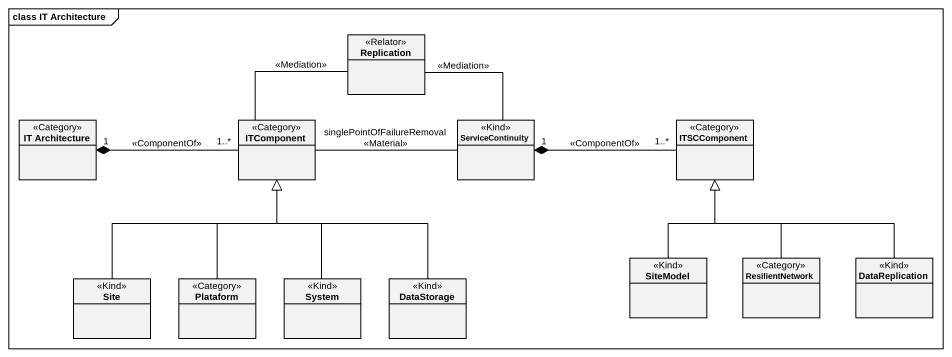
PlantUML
@startuml
mainframe class IT Architecture
hide circle
hide empty members
class Replication <<Relator>>
class "IT Architecture" as IT_Architecture <<Category>>
class ITComponent <<Category>>
class ServiceContinuity <<Kind>>
class ITSCComponent <<Category>>
class SiteModel <<Kind>>
class ResilientNetwork <<Category>>
class DataReplication <<Kind>>
class Site <<Kind>>
class Plataform <<Category>>
class System <<Kind>>
class DataStorage <<Kind>>
Replication -- ITComponent : <<Mediation>>
Replication -- ServiceContinuity : <<Mediation>>
IT_Architecture "1" *-right- "1..*" ITComponent : <<ComponentOf>>
ITComponent -right- ServiceContinuity : singlePointOfFailureRemoval\n<<Material>>
ServiceContinuity "1" *-right- "1..*" ITSCComponent : <<ComponentOf>>
SiteModel -up-|> ITSCComponent
ResilientNetwork -up-|> ITSCComponent
DataReplication -up-|> ITSCComponent
Site -up-|> ITComponent
Plataform -up-|> ITComponent
System -up-|> ITComponent
DataStorage -up-|> ITComponent
@enduml
